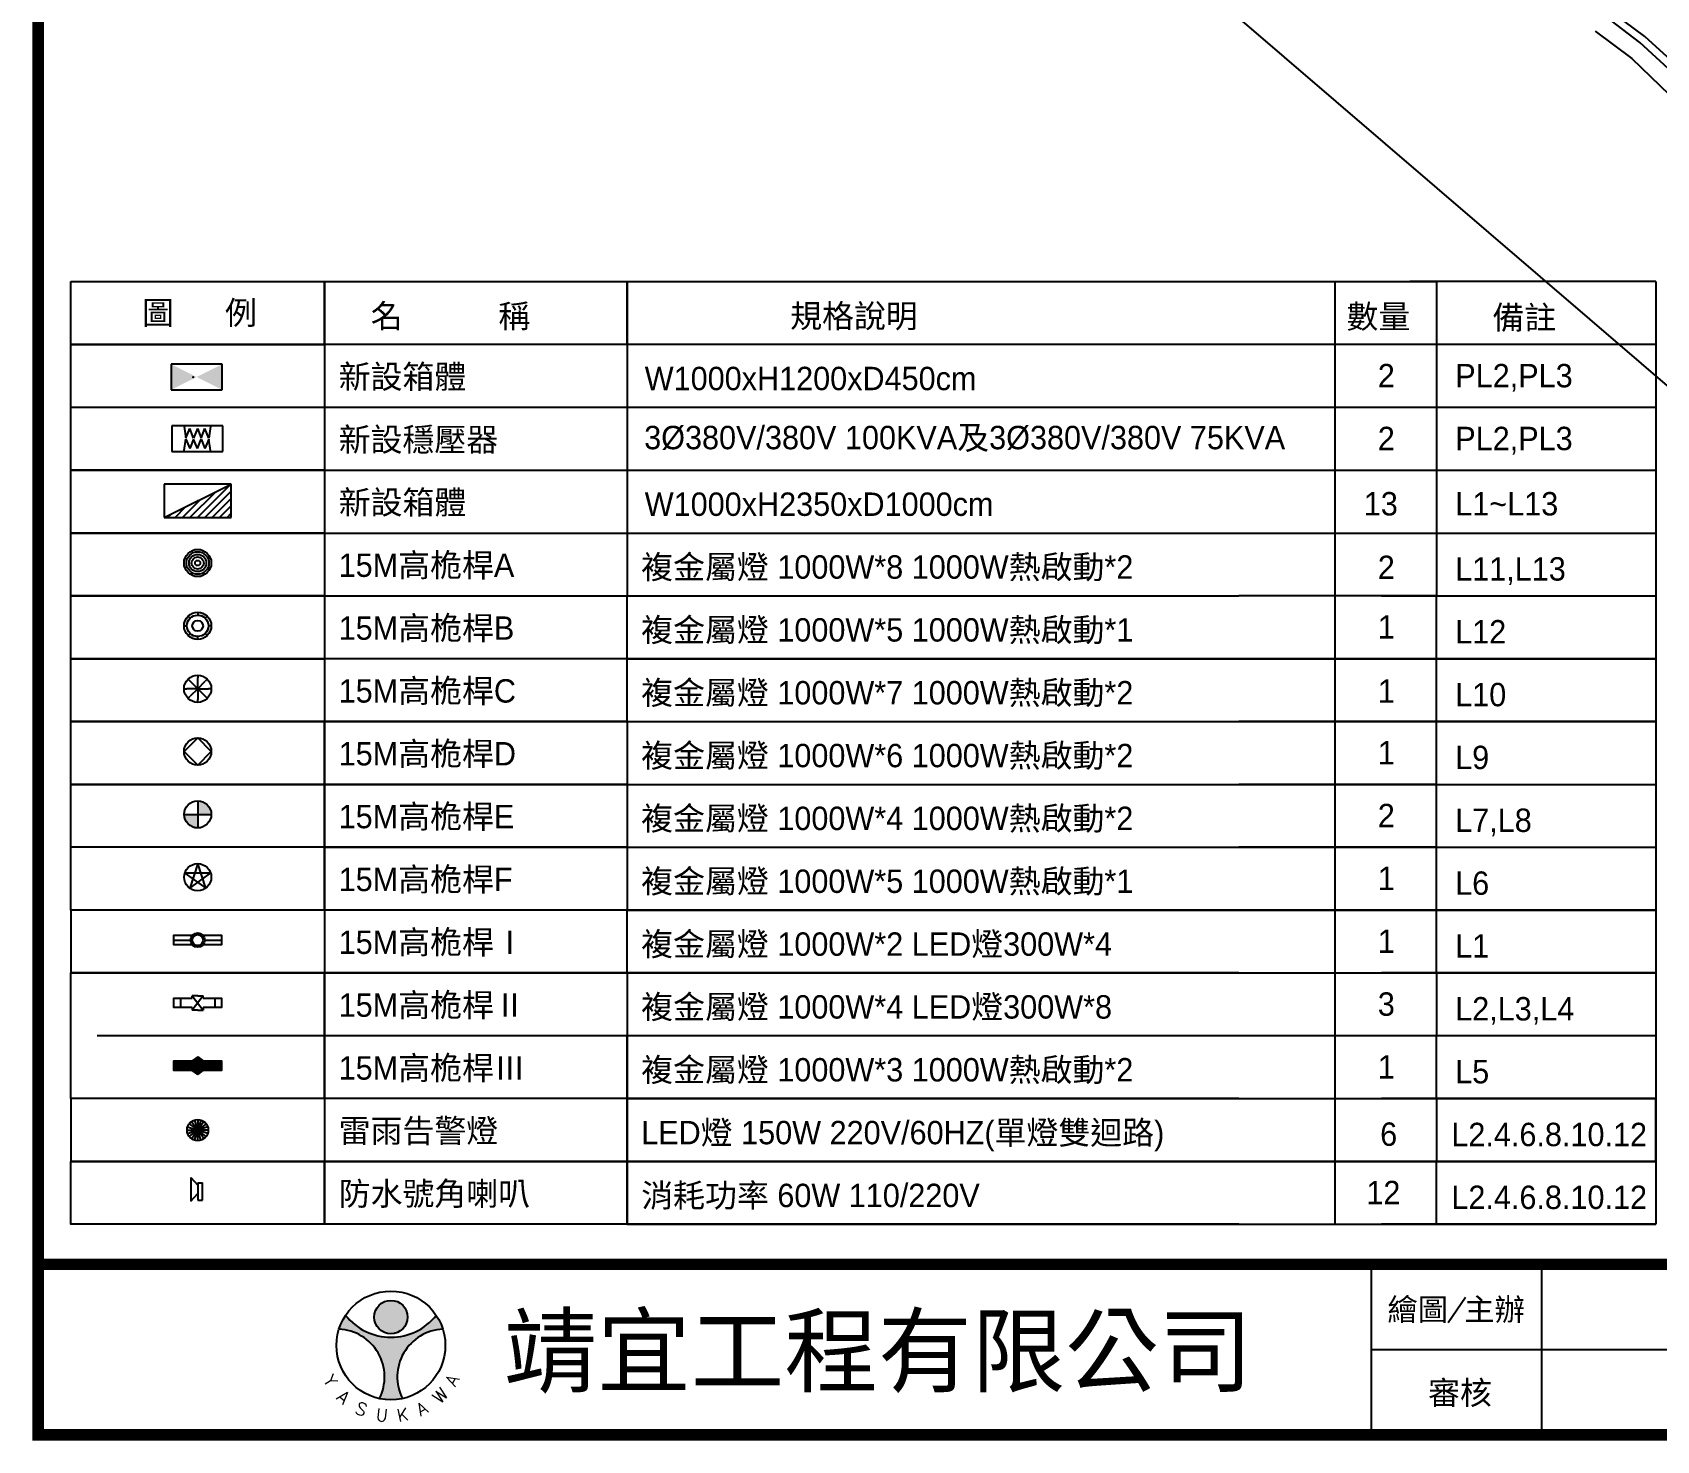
# Model space of a CAD drawing. Extents: x 71210 to 87171, y -11349 to 219.
# Drawn here: x 71250 to 75820, y -11349 to -7386 of the extents above; entities that cross this region are included whole.
import ezdxf
from ezdxf.enums import TextEntityAlignment as Align

# ---------------------------------------------------------------- set-up
doc = ezdxf.new("R2010")
doc.units = 0
for name, color, linetype in [('L-燈具圖', 7, 'Continuous'), ('圖框', 7, 'Continuous'), ('建築', 7, 'Continuous')]:
    doc.layers.add(name, color=color, linetype=linetype)
doc.styles.add('AE', font='romans.shx', dxfattribs={"bigfont": 'chineset.shx'})
doc.styles.add('simplex', font='')
doc.styles.add('型式1', font='complex.shx', dxfattribs={"bigfont": 'whgtxt.shx'})
doc.styles.add('新細明體', font='')
doc.styles.get('simplex').set_extended_font_data('PMingLiU')
doc.styles.get('新細明體').set_extended_font_data('新細明體')

# ---------------------------------------------------------------- blocks, each defined once
blk = doc.blocks.new('L-15M環架高桅桿B')
at = {"layer": 'L-燈具圖'}
h = blk.add_hatch(color=2, dxfattribs=at)
h.paths.add_polyline_path([(-3.49, 0, -0.198912), (-2.46, 2.46), (-1.93, 1.93, 0.198912), (-2.74, 0)])
h.paths.add_polyline_path([(1.93, -1.93, 0.198912), (2.74, 0), (3.49, 0, -0.198912), (2.46, -2.46)])
h.paths.add_polyline_path([(0, 3.49, -0.198912), (2.46, 2.46), (1.93, 1.93, 0.198912), (0, 2.74)])
h.paths.add_polyline_path([(-2.46, -2.46), (-1.93, -1.93, 0.198912), (0, -2.74), (0, -3.49, -0.198912)])
at = {"layer": 'L-燈具圖', "color": 2}
for p, q in [((-3.49, 0), (-2.74, 0)), ((-2.46, 2.46), (-1.93, 1.93)), ((0, 3.49), (0, 2.74)), ((2.46, 2.46), (1.93, 1.93)), ((3.49, 0), (2.74, 0)), ((-2.46, -2.46), (-1.93, -1.93)), ((0, -3.49), (0, -2.74)), ((2.46, -2.46), (1.93, -1.93))]:
    blk.add_line(p, q, dxfattribs=at)
for radius in [3.49, 2.74, 1.38]:
    blk.add_circle((0, 0), radius, dxfattribs=at)
blk = doc.blocks.new('L-15M高桅桿Ⅰ')
at = {"layer": 'L-燈具圖', "color": 3}
for p, q in [((-6.1, 0), (-1.84, 0)), ((-6.1, 0), (-1.84, 0)), ((1.84, 0), (6.1, 0)), ((1.84, 0), (6.1, 0))]:
    blk.add_line(p, q, dxfattribs=at)
at = {"layer": 'L-燈具圖', "color": 3, "elevation": 0}
for points in [[(-1.39, -1.21), (-6.1, -1.21), (-6.1, 1.21), (-1.39, 1.21)], [(-1.39, -1.21), (-6.1, -1.21), (-6.1, 1.21), (-1.39, 1.21)], [(1.39, 1.21), (6.1, 1.21), (6.1, -1.21), (1.39, -1.21)], [(1.39, 1.21), (6.1, 1.21), (6.1, -1.21), (1.39, -1.21)]]:
    blk.add_lwpolyline(points, dxfattribs=at)
at = {"layer": 'L-燈具圖', "color": 3}
for radius in [1.84, 1.84, 1.38, 1.38]:
    blk.add_circle((0, 0), radius, dxfattribs=at)
blk = doc.blocks.new('L-15M環架高桅桿C')
at = {"layer": 'L-燈具圖', "color": 4}
for p, q in [((-3.49, 0), (-2.74, 0)), ((0, 0), (-2.74, 0)), ((-2.46, 2.46), (-1.93, 1.93)), ((0, 0), (-1.93, 1.93)), ((0, 0), (-1.93, -1.93)), ((0, 3.49), (0, 2.74)), ((0, 0), (0, 2.74)), ((0, 0), (1.93, 1.93)), ((0, 0), (2.74, 0)), ((0, 0), (0, -2.74)), ((0, 0), (1.93, -1.93)), ((2.46, 2.46), (1.93, 1.93)), ((3.49, 0), (2.74, 0)), ((-2.46, -2.46), (-1.93, -1.93)), ((0, -3.49), (0, -2.74)), ((2.46, -2.46), (1.93, -1.93))]:
    blk.add_line(p, q, dxfattribs=at)
blk.add_circle((0, 0), 3.49, dxfattribs=at)
blk = doc.blocks.new('L-15M環架高桅桿D')
at = {"layer": 'L-燈具圖', "color": 30}
for p, q in [((0, 3.49), (-3.49, 0)), ((-3.49, 0), (0, -3.49)), ((-3.49, 0), (0, -3.49)), ((3.49, 0), (0, 3.49)), ((0, -3.49), (3.49, 0)), ((0, -3.49), (3.49, 0))]:
    blk.add_line(p, q, dxfattribs=at)
blk.add_circle((0, 0), 3.49, dxfattribs=at)
blk = doc.blocks.new('L-15M高桅桿Ⅱ')
at = {"layer": 'L-燈具圖', "color": 190}
for p, q in [((-4.42, 1.21, 3.92), (-4.42, -1.21, 3.92)), ((-4.42, 1.21, 3.92), (-4.42, -1.21, 3.92)), ((0, 1.84), (-1.39, 1.84)), ((-1.39, 1.21), (-1.39, 1.84)), ((1.39, 1.84), (-1.39, -1.84)), ((-1.39, 1.84), (1.39, -1.84)), ((0, 1.84), (-1.39, 1.84)), ((-1.39, 1.21), (-1.39, 1.84)), ((1.39, 1.84), (-1.39, -1.84)), ((-1.39, 1.84), (1.39, -1.84)), ((0, 1.84), (1.39, 1.84)), ((0, 1.84), (1.39, 1.84)), ((1.39, 1.21), (1.39, 1.84)), ((1.39, 1.21), (1.39, 1.84)), ((4.42, 1.21, 3.92), (4.42, -1.21, 3.92)), ((4.42, 1.21, 3.92), (4.42, -1.21, 3.92)), ((-1.39, -1.21), (-1.39, -1.84)), ((-1.39, -1.21), (-1.39, -1.84)), ((0, -1.84), (-1.39, -1.84)), ((0, -1.84), (-1.39, -1.84)), ((0, -1.84), (1.39, -1.84)), ((0, -1.84), (1.39, -1.84)), ((1.39, -1.21), (1.39, -1.84)), ((1.39, -1.21), (1.39, -1.84))]:
    blk.add_line(p, q, dxfattribs=at)
at = {"layer": 'L-燈具圖', "color": 190, "elevation": 0}
for points in [[(-1.39, -1.21), (-6.1, -1.21), (-6.1, 1.21), (-1.39, 1.21)], [(-1.39, -1.21), (-6.1, -1.21), (-6.1, 1.21), (-1.39, 1.21)], [(1.39, 1.21), (6.1, 1.21), (6.1, -1.21), (1.39, -1.21)], [(1.39, 1.21), (6.1, 1.21), (6.1, -1.21), (1.39, -1.21)]]:
    blk.add_lwpolyline(points, dxfattribs=at)
blk = doc.blocks.new('L-15M環架高桅桿A')
at = {"layer": 'L-燈具圖', "color": 211}
for radius in [3.49, 2.88, 2.2, 1.54, 0.678]:
    blk.add_circle((0, 0), radius, dxfattribs=at)
blk = doc.blocks.new('L-雷雨警示燈')
at = {"layer": 'L-燈具圖', "color": 87, "ltscale": 1000}
for p in [(-28.3, 9.2), (-24, 17.5), (-17.5, 24), (-17.5, -24), (-9.2, 28.3), (-9.2, -28.3), (0, 29.7), (9.2, 28.3), (17.5, 24), (24, 17.5), (28.3, 9.2), (0, -29.7), (9.2, -28.3), (28.3, -9.2), (-29.7, 0), (-28.3, -9.2), (-24, -17.5), (17.5, -24), (24, -17.5), (29.7, 0)]:
    blk.add_line(p, (0, 0), dxfattribs=at)
blk.add_circle((0, 0), 29.7, dxfattribs=at)
blk = doc.blocks.new('L-防水號角喇叭')
at = {"layer": 'L-燈具圖', "color": 6, "ltscale": 1000}
for p, q in [((-19.4, 39.2), (0, 17.9)), ((-19.4, 39.2), (-19.4, -27.1)), ((0, 24.3), (0, -24.3)), ((0, 24.3), (13.6, 24.3)), ((13.6, -24.3), (13.6, 24.3)), ((-19.4, -27.1), (0, -5.7)), ((0, -24.3), (13.6, -24.3))]:
    blk.add_line(p, q, dxfattribs=at)
blk = doc.blocks.new('L-15M高桅桿Ⅲ')
at = {"layer": 'L-燈具圖', "ltscale": 1000}
h = blk.add_hatch(dxfattribs=at)
h.set_pattern_fill('ANSI31', color=31, style=0)
h.paths.add_polyline_path([(-67.1, -13.3), (-67.1, 13.3), (-15.3, 13.3), (0, 24.7), (15.3, 13.3), (67.1, 13.3), (67.1, -13.3), (15.3, -13.3), (0, -24.7), (-15.3, -13.3)])
at = {"layer": 'L-燈具圖', "color": 31, "ltscale": 1000}
for p, q in [((0, 24.7), (-15.3, 13.3)), ((0, 24.7), (15.3, 13.3)), ((0, -24.7), (-15.3, -13.3)), ((0, -24.7), (15.3, -13.3))]:
    blk.add_line(p, q, dxfattribs=at)
at = {"layer": 'L-燈具圖', "color": 31}
for points in [[(-15.3, -13.3), (-67.1, -13.3), (-67.1, 13.3), (-15.3, 13.3)], [(15.3, 13.3), (67.1, 13.3), (67.1, -13.3), (15.3, -13.3)]]:
    blk.add_lwpolyline(points, dxfattribs=at)
blk = doc.blocks.new('L-15M環架高桅桿E')
at = {"layer": 'L-燈具圖', "ltscale": 1000}
h = blk.add_hatch(color=152, dxfattribs=at)
h.paths.add_polyline_path([(0, 38.3, -0.414214), (38.3, 0), (0, 0)])
h.paths.add_polyline_path([(-38.3, 0), (0, 0), (0, -38.3, -0.414214)])
at = {"layer": 'L-燈具圖', "color": 152, "ltscale": 1000}
for p, q in [((-38.3, 0), (38.3, 0)), ((0, 38.3), (0, -38.3))]:
    blk.add_line(p, q, dxfattribs=at)
at = {"layer": 'L-燈具圖', "color": 152}
blk.add_circle((0, 0), 38.3, dxfattribs=at)
blk = doc.blocks.new('L-15M環架高桅桿F')
at = {"layer": 'L-燈具圖', "color": 55, "ltscale": 1000}
for p, q in [((36.5, 11.8), (-36.5, 11.8)), ((-36.5, 11.8), (22.5, -31)), ((0, 38.3), (-22.5, -31)), ((-22.5, -31), (36.5, 11.8)), ((22.5, -31), (0, 38.3))]:
    blk.add_line(p, q, dxfattribs=at)
at = {"layer": 'L-燈具圖', "color": 55}
blk.add_circle((0, 0), 38.3, dxfattribs=at)
blk = doc.blocks.new('GN02D2D')
at = {"color": 0, "linetype": 'ByBlock'}
for p, q in [((-300, 0), (300, 300)), ((-300, 300), (-300, 0)), ((300, 300), (-300, 300)), ((-3, 0), (293, 297)), ((300, 0), (300, 300)), ((-136, 0), (28, 164)), ((-70, 0), (161, 230)), ((63, 0), (300, 237)), ((129, 0), (300, 171)), ((-300, 0), (300, 0)), ((-269, 0), (-237, 31)), ((-202, 0), (-105, 98)), ((195, 0), (300, 105)), ((262, 0), (300, 38))]:
    blk.add_line(p, q, dxfattribs=at)
blk.add_point((0, 150), dxfattribs=at)
at = {"color": 0, "linetype": 'ByBlock', "style": 'AE', "flags": 1}
blk.add_attdef('KENCAD', (0, 0), '', height=1, dxfattribs=at)
blk = doc.blocks.new('GN04D2D')
at = {"color": 0, "linetype": 'ByBlock'}
for p, q in [((-300, 300), (-300, 0)), ((300, 300), (-300, 300)), ((300, 0), (300, 300)), ((-300, 0), (300, 0))]:
    blk.add_line(p, q, dxfattribs=at)
blk.add_point((41, 151), dxfattribs=at)
for points in [[(-300, 0), (-300, 300), (0, 150)], [(300, 0), (300, 300), (0, 150)]]:
    blk.add_solid(points, dxfattribs=at)
at = {"color": 0, "linetype": 'ByBlock', "style": 'AE', "flags": 1}
blk.add_attdef('KENCAD', (0, 0), '', height=1, dxfattribs=at)
blk = doc.blocks.new('GF07D2D')
at = {"color": 0, "linetype": 'ByBlock'}
for p, q in [((-588, 509), (-504, 9)), ((-504, 9), (-338, 424)), ((-171, 9), (-338, 424)), ((-4, 424), (-171, 9)), ((-4, 424), (162, 9)), ((162, 9), (329, 424)), ((496, 9), (329, 424)), ((579, 509), (496, 9)), ((-588, -541), (-504, -41)), ((-504, -41), (-338, -456)), ((-171, -41), (-338, -456)), ((-4, -456), (-171, -41)), ((-4, -456), (162, -41)), ((162, -41), (329, -456)), ((496, -41), (329, -456)), ((579, -541), (496, -41))]:
    blk.add_line(p, q, dxfattribs=at)
at = {"color": 0, "linetype": 'ByBlock', "style": 'AE', "flags": 1}
blk.add_attdef('KENCAD', (0, 0), '', height=1, dxfattribs=at)

msp = doc.modelspace()

# ---------------------------------------------------------------- hatches: boundary and pattern name
at = {"layer": '圖框'}
for points in [[(72211.6, -11001.1, 1), (72305.5, -11001.1, 1)], [(72404.5, -11035, 0.070417), (72386, -10996.3, -0.48389), (72131.1, -10996.3, 0.070417), (72112.6, -11035, -0.542719), (72226.1, -11230.5, 0.107075), (72290.9, -11230.5, -0.542719)]]:
    msp.add_hatch(color=256, dxfattribs=at).paths.add_polyline_path(points)

# ---------------------------------------------------------------- linework, layer by layer
at = {"color": 1}
for p, q in [((74645, -8087.6), (75200.4, -8087.6)), ((74914.5, -8087.6), (74914.5, -10740)), ((75818, -8087.6), (75125.9, -8087.6)), ((75200.4, -8087.6), (75200.4, -8971.7)), ((75818, -8087.6), (75818, -9679)), ((72923.7, -8264.4), (72923.7, -8971.7)), ((75200.4, -8264.4), (74645, -8264.4)), ((75818, -8264.4), (75125.9, -8264.4)), ((72071.5, -8441.2), (75818, -8441.2)), ((72071.5, -8618.1), (75818, -8618.1)), ((72071.5, -8794.9), (75818, -8794.9)), ((72071.5, -8971.7), (74645, -8971.7)), ((72923.7, -9148.5), (72923.7, -8971.7)), ((75200.4, -8971.7), (74645, -8971.7)), ((75046.5, -8971.7), (75818, -8971.7)), ((75046.5, -8971.7), (75818, -8971.7)), ((75200.4, -9148.5), (75200.4, -8971.7)), ((72923.7, -9148.5), (71357.9, -9148.5)), ((74645, -9148.5), (72923.7, -9148.5)), ((72923.7, -9148.5), (74645, -9148.5)), ((72923.7, -9325.4), (72923.7, -9148.5)), ((74645, -9148.5), (75200.4, -9148.5)), ((75200.4, -9148.5), (74645, -9148.5)), ((75818, -9148.5), (75046.5, -9148.5)), ((75046.5, -9148.5), (75818, -9148.5)), ((75200.4, -9325.4), (75200.4, -9148.5)), ((72923.7, -9325.4), (71357.9, -9325.4)), ((72923.7, -9325.4), (74645, -9325.4)), ((74645, -9325.4), (75200.4, -9325.4)), ((75200.4, -9325.4), (74645, -9325.4)), ((75818, -9325.4), (75046.5, -9325.4)), ((75046.5, -9325.4), (75818, -9325.4)), ((75200.4, -9502.2), (75200.4, -9325.4)), ((72923.7, -9502.2), (75818, -9502.2)), ((74645, -9502.2), (75200.4, -9502.2)), ((75200.4, -9502.2), (74645, -9502.2)), ((75200.4, -9679), (75200.4, -9502.2)), ((72923.7, -9679), (75818, -9679)), ((75200.4, -9679), (74645, -9679)), ((74645, -9679), (75200.4, -9679)), ((75200.4, -9855.9), (75200.4, -9679)), ((75818, -9679), (75818, -9855.9)), ((71357.9, -9855.9), (71357.9, -10032.7)), ((72071.5, -9855.9), (72071.5, -10032.7)), ((74645, -9855.9), (72923.7, -9855.9)), ((72923.7, -9855.9), (74645, -9855.9)), ((72923.7, -10032.7), (72923.7, -9855.9)), ((75200.4, -9855.9), (74645, -9855.9)), ((74645, -9855.9), (75200.4, -9855.9)), ((75818, -9855.9), (75046.5, -9855.9)), ((75046.5, -9855.9), (75818, -9855.9)), ((75200.4, -10032.7), (75200.4, -9855.9)), ((75818, -9855.9), (75818, -10032.7)), ((72923.7, -10032.7), (71357.9, -10032.7)), ((74645, -10032.7), (72923.7, -10032.7)), ((72923.7, -10032.7), (74645, -10032.7)), ((74645, -10032.7), (75200.4, -10032.7)), ((75818, -10032.7), (75046.5, -10032.7)), ((75046.5, -10032.7), (75818, -10032.7)), ((75200.4, -10032.7), (75200.4, -10209.5)), ((75818, -10032.7), (75818, -10209.5)), ((75818, -10209.5), (71431.9, -10209.5)), ((72923.7, -10386.3), (72923.7, -10209.5)), ((75200.4, -10209.5), (74645, -10209.5)), ((75200.4, -10386.3), (75200.4, -10209.5)), ((75818, -10209.5), (75818, -10386.3)), ((71357.9, -10386.3), (71357.9, -10563.2)), ((72071.5, -10386.3), (72071.5, -10563.2)), ((74645, -10386.3), (72923.7, -10386.3)), ((72923.7, -10386.3), (74645, -10386.3)), ((72923.7, -10386.3), (72923.7, -10563.2)), ((72923.7, -10563.2), (72923.7, -10386.3)), ((72923.7, -10386.3), (72923.7, -10563.2)), ((74645, -10386.3), (75200.4, -10386.3)), ((75818, -10386.3), (75046.5, -10386.3)), ((75046.5, -10386.3), (75818, -10386.3)), ((75200.4, -10386.3), (75200.4, -10563.2)), ((75818, -10563.2), (75818, -10386.3)), ((75818, -10386.3), (75818, -10563.2)), ((75818, -10386.3), (75818, -10563.2)), ((72923.7, -10563.2), (71357.9, -10563.2)), ((74645, -10563.2), (72923.7, -10563.2)), ((74645, -10563.2), (72923.7, -10563.2)), ((72923.7, -10563.2), (74645, -10563.2)), ((72923.7, -10740), (72923.7, -10563.2)), ((72997.8, -10563.2), (75818, -10563.2)), ((74645, -10563.2), (75200.4, -10563.2)), ((75200.4, -10563.2), (74645, -10563.2)), ((75200.4, -10563.2), (74645, -10563.2)), ((75818, -10563.2), (75046.5, -10563.2)), ((75818, -10563.2), (75046.5, -10563.2)), ((75046.5, -10563.2), (75818, -10563.2)), ((75200.4, -10740), (75200.4, -10563.2)), ((75818, -10563.2), (75818, -10740)), ((74645, -10740), (72923.7, -10740)), ((72923.7, -10740), (74645, -10740)), ((74645, -10740), (75200.4, -10740)), ((75818, -10740), (75046.5, -10740)), ((75046.5, -10740), (75818, -10740))]:
    msp.add_line(p, q, dxfattribs=at)
for p, q in [((72071.5, -8264.4), (72071.5, -8794.9)), ((71641.9, -8493.5, 18), (71641.9, -8565.5, 18)), ((71785.9, -8493.5, 18), (71641.9, -8493.5, 18)), ((71785.9, -8565.5, 18), (71785.9, -8493.5, 18)), ((71641.9, -8565.5, 18), (71785.9, -8565.5, 18)), ((75200.4, -10563.2), (75200.4, -10563.2))]:
    msp.add_line(p, q)
for points in [[(71357.9, -8087.6), (72071.5, -8087.6), (72071.5, -8264.4), (71357.9, -8264.4)], [(72071.5, -8087.6), (72923.7, -8087.6), (72923.7, -8264.4), (72071.5, -8264.4)], [(71357.9, -8264.4), (72071.5, -8264.4), (72071.5, -8794.9), (71357.9, -8794.9)], [(71357.9, -8441.2), (72071.5, -8441.2), (72071.5, -8618.1), (71357.9, -8618.1)], [(71357.9, -8618.1), (72071.5, -8618.1), (72071.5, -8794.9), (71357.9, -8794.9)], [(71357.9, -8794.9), (72071.5, -8794.9), (72071.5, -8971.7), (71357.9, -8971.7)], [(71357.9, -8971.7), (72071.5, -8971.7), (72071.5, -9148.5), (71357.9, -9148.5)], [(71357.9, -9148.5), (72071.5, -9148.5), (72071.5, -9325.4), (71357.9, -9325.4)], [(71357.9, -9325.4), (72071.5, -9325.4), (72071.5, -9855.9), (71357.9, -9855.9)], [(71357.9, -9325.4), (72071.5, -9325.4), (72071.5, -9502.2), (71357.9, -9502.2)], [(72071.5, -9325.4), (72923.7, -9325.4), (72923.7, -9855.9), (72071.5, -9855.9)], [(72071.5, -9325.4), (72923.7, -9325.4), (72923.7, -9502.2), (72071.5, -9502.2)], [(71357.9, -9502.2), (72071.5, -9502.2), (72071.5, -9679), (71357.9, -9679)], [(72071.5, -9502.2), (72923.7, -9502.2), (72923.7, -9679), (72071.5, -9679)], [(72071.5, -9679), (72923.7, -9679), (72923.7, -9855.9), (72071.5, -9855.9)], [(71357.9, -10032.7), (72071.5, -10032.7), (72071.5, -10386.3), (71357.9, -10386.3)], [(72071.5, -10032.7), (72923.7, -10032.7), (72923.7, -10386.3), (72071.5, -10386.3)], [(71357.9, -10563.2), (72071.5, -10563.2), (72071.5, -10563.2), (71357.9, -10563.2)], [(71357.9, -10563.2), (72071.5, -10563.2), (72071.5, -10740), (71357.9, -10740)], [(72071.5, -10563.2), (72923.7, -10563.2), (72923.7, -10563.2), (72071.5, -10563.2)], [(72071.5, -10563.2), (72923.7, -10563.2), (72923.7, -10740), (72071.5, -10740)]]:
    msp.add_lwpolyline(points, close=True, dxfattribs=at)
msp.add_lwpolyline([(74645, -8264.4), (74645, -8264.4), (72923.7, -8264.4), (72923.7, -8087.6), (74645, -8087.6)], dxfattribs=at)
at = {"layer": '圖框'}
for p, q in [((75018.3, -11332.3), (75018.3, -10852.8)), ((75497.7, -11332.3), (75497.7, -10852.8)), ((75234.1, -11016.5), (75282.6, -10945.5)), ((75018.3, -11092.5), (77853.3, -11092.5))]:
    msp.add_line(p, q, dxfattribs=at)
at = {"layer": '圖框', "const_width": 32.6}
msp.add_lwpolyline([(87154.9, 202.6), (87154.9, -11332.3), (71266.1, -11332.3), (71266.1, 202.6)], close=True, dxfattribs=at)
msp.add_lwpolyline([(71266.1, -10852.8), (87154.9, -10852.8)], dxfattribs=at)
at = {"layer": '圖框'}
for centre, radius in [((72258.5, -11081), 153), ((72258.5, -11001.1), 47)]:
    msp.add_circle(centre, radius, dxfattribs=at)
for centre, radius, start, end in [((72258.5, -10895.5), 162.5, 218.3563, 321.6437), ((72105.8, -11169.7), 134.8, 333.1655, 87.1236), ((72411.2, -11169.7), 134.8, 92.8764, 206.8345)]:
    msp.add_arc(centre, radius, start, end, dxfattribs=at)
at = {"layer": '建築', "ltscale": 1000}
for p, q in [((77352.4, -9669.7, 17.1), (74627.6, -7331.6, 17.1)), ((75773, -7414.4, 23), (75677.6, -7341.1, 23)), ((75773, -7414.4, 23), (75677.6, -7341.1, 23)), ((75787.2, -7397.5, 53.3), (75699.6, -7332.6, 53.3)), ((75647.2, -7382.9, 30.9), (75750.9, -7459.3, 30.9)), ((75647.2, -7382.9, 30.9), (75750.9, -7459.3, 30.9)), ((75880.8, -7483.2, 53.3), (75787.2, -7397.5, 53.3)), ((75865.1, -7498.7, 23), (75773, -7414.4, 23)), ((75865.1, -7498.7, 23), (75773, -7414.4, 23)), ((75750.9, -7459.3, 30.9), (75855.3, -7561.4, 30.9)), ((75750.9, -7459.3, 30.9), (75855.3, -7561.4, 30.9))]:
    msp.add_line(p, q, dxfattribs=at)

# ---------------------------------------------------------------- block references
at = {"xscale": 0.2400000000052387, "yscale": 0.2400000000052387, "zscale": 2, "rotation": 180}
msp.add_blockref('GN04D2D', (71711.8, -8319.8), dxfattribs=at)
for name, p, xscale, yscale, zscale in [('GF07D2D', (71714.1, -8528.2), 0.06400000000000002, 0.06400000000000002, 0.6400000000000001), ('GN02D2D', (71714.9, -8751.5), 0.3150000000023283, 0.3150000000023283, 2.1), ('L-15M環架高桅桿A', (71714.7, -8879.3, 0), 11, 11, 11), ('L-15M環架高桅桿B', (71714.7, -9056.1, 0), 11, 11, 11), ('L-15M環架高桅桿C', (71714.7, -9233, 0), 11, 11, 11), ('L-15M環架高桅桿D', (71714.7, -9409.8, 0), 11, 11, 11), ('L-15M高桅桿Ⅰ', (71714.7, -9940.3, 0), 11, 11, 11), ('L-15M高桅桿Ⅱ', (71714.7, -10117.1, 0), 11, 11, 11)]:
    msp.add_blockref(name, p, dxfattribs=dict(xscale=xscale, yscale=yscale, zscale=zscale))
for name, p in [('L-15M環架高桅桿E', (71714.7, -9586.6)), ('L-15M環架高桅桿F', (71714.7, -9763.5)), ('L-15M高桅桿Ⅲ', (71714.7, -10293.9)), ('L-雷雨警示燈', (71714.7, -10475.1)), ('L-防水號角喇叭', (71714.7, -10647.6))]:
    msp.add_blockref(name, p)

# ---------------------------------------------------------------- texts
at = {"style": '新細明體'}
for s, height, p in [('圖      例', 65.83, (71558.4, -8207.8)), ('名\u3000\u3000\u3000稱', 65.83, (72201.6, -8217.1)), ('規格說明', 65.83, (73382, -8217.1)), ('數量', 65.83, (74947.5, -8218.8)), ('備註', 65.83, (75358.1, -8221.5)), ('新設箱體', 65.83, (72111.4, -8387.9)), ('W1000xH1200xD450cm', 65.83, (72972.8, -8393)), ('2', 65.8, (75035.7, -8385)), ('PL2,PL3', 65.83, (75253.7, -8385)), ('新設穩壓器', 65.83, (72111.4, -8564.8)), ('3%%C380V/380V 100KVA及3%%C380V/380V 75KVA', 65.83, (72971.2, -8559.2)), ('2', 65.8, (75035.7, -8561.8)), ('PL2,PL3', 65.83, (75253.7, -8561.8)), ('新設箱體', 65.83, (72111.4, -8741.6)), ('W1000xH2350xD1000cm', 65.83, (72972.8, -8746.7)), ('13', 65.83, (74996.3, -8745.5)), ('L1~L13', 65.83, (75253.7, -8745.5)), ('15M高桅桿A', 65.83, (72111.4, -8918.4)), ('複金屬燈 1000W*8 1000W熱啟動*2', 65.83, (72962.8, -8923.5)), ('2', 65.8, (75035.7, -8924.4)), ('L11,L13', 65.83, (75253.4, -8928.8)), ('15M高桅桿B', 65.83, (72111.4, -9095.3)), ('複金屬燈 1000W*5 1000W熱啟動*1', 65.83, (72962.8, -9100.4)), ('1', 65.8, (75035.7, -9092.3)), ('L12', 65.83, (75253.4, -9105.7)), ('15M高桅桿C', 65.83, (72111.4, -9272.1)), ('複金屬燈 1000W*7 1000W熱啟動*2', 65.83, (72962.8, -9277.2)), ('1', 65.8, (75035.7, -9272.7)), ('L10', 65.83, (75253.4, -9282.5)), ('15M高桅桿D', 65.83, (72111.4, -9448.9)), ('複金屬燈 1000W*6 1000W熱啟動*2', 65.83, (72962.8, -9454)), ('1', 65.8, (75035.7, -9446)), ('L9', 65.83, (75253.4, -9459.3)), ('15M高桅桿E', 65.83, (72111.4, -9625.7)), ('複金屬燈 1000W*4 1000W熱啟動*2', 65.83, (72962.8, -9630.8)), ('2', 65.8, (75035.7, -9622.8)), ('L7,L8', 65.83, (75253.4, -9636.1)), ('15M高桅桿F', 65.83, (72111.4, -9802.6)), ('複金屬燈 1000W*5 1000W熱啟動*1', 65.83, (72962.8, -9807.7)), ('1', 65.8, (75035.7, -9799.6)), ('L6', 65.83, (75253.4, -9813)), ('15M高桅桿Ⅰ', 65.83, (72111.4, -9979.4)), ('複金屬燈 1000W*2 LED燈300W*4', 65.83, (72962.8, -9984.5)), ('1', 65.8, (75035.7, -9976.5)), ('L1', 65.83, (75253.4, -9989.8)), ('15M高桅桿Ⅱ', 65.83, (72111.4, -10156.2)), ('複金屬燈 1000W*4 LED燈300W*8', 65.83, (72962.8, -10161.3)), ('3', 65.8, (75035.7, -10153.3)), ('L2,L3,L4', 65.83, (75253.4, -10166.6)), ('15M高桅桿Ⅲ', 65.83, (72111.4, -10333.1)), ('複金屬燈 1000W*3 1000W熱啟動*2', 65.83, (72962.8, -10338.2)), ('1', 65.8, (75035.7, -10330.1)), ('L5', 65.83, (75253.4, -10343.5)), ('雷雨告警燈', 65.83, (72111.4, -10509.9)), ('LED燈 150W 220V/60HZ(單燈雙迴路)', 65.83, (72962.8, -10515)), ('6', 65.8, (75042.4, -10519.3)), ('L2.4.6.8.10.12', 65.83, (75242.6, -10520.3)), ('防水號角喇叭', 65.83, (72111.4, -10686.7)), ('消耗功率 60W 110/220V', 65.83, (72962.8, -10691.8)), ('12', 65.83, (75003.4, -10683.8)), ('L2.4.6.8.10.12', 65.83, (75242.6, -10697.1))]:
    msp.add_text(s, height=height, dxfattribs=at).set_placement(p)
at = {"layer": '圖框'}
for s, height, style, p in [('繪圖  主辦', 62.54, 'simplex', (75256, -11011)), ('審核', 65.83, '新細明體', (75266.9, -11247.1))]:
    msp.add_text(s, height=height, dxfattribs=dict(at, style=style)).set_placement(p, align=Align.CENTER)
at = {"layer": '圖框', "style": '新細明體'}
msp.add_text('靖宜工程有限公司', height=193.15, dxfattribs=at).set_placement((72575.3, -11192.5))
at = {"layer": '圖框', "style": '型式1'}
for s, rotation, p in [('Y', 302.4982, (72065.7, -11178.8)), ('A', 62.4982, (72439.7, -11199.1)), ('A', 319.6411, (72103.1, -11231.3)), ('A', 28.2125, (72341.7, -11280.6)), ('W', 45.3553, (72396.9, -11247.2)), ('S', 336.7839, (72154.3, -11270.5)), ('U', 353.9268, (72214.8, -11292.8)), ('K', 11.0696, (72279.2, -11296.3))]:
    msp.add_text(s, height=35.3, rotation=rotation, dxfattribs=at).set_placement(p)

doc.saveas('drawing.dxf')
